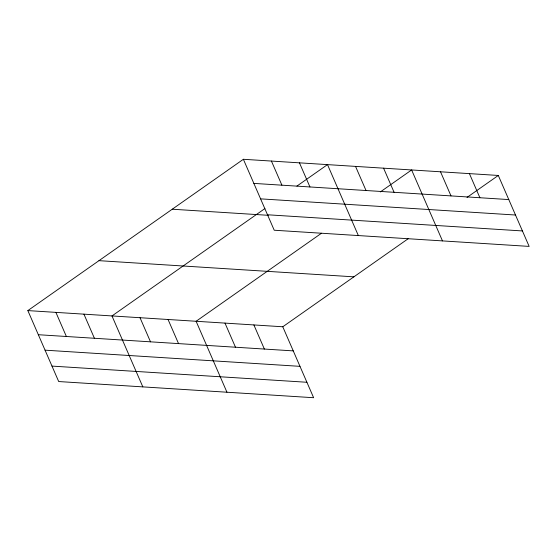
<?xml version="1.0" encoding="UTF-8"?>
<svg xmlns="http://www.w3.org/2000/svg" width="557" height="557" viewBox="0 0 557 557"><rect width="100%" height="100%" fill="white"/><g stroke="black" fill="none" stroke-linecap="round" stroke-linejoin="round"><path stroke-width="0.84" d="M27.85 310.597L282.775 326.771L313.626 397.719L58.701 381.545L27.85 310.597L243.374 159.281L498.299 175.455L529.15 246.403L274.225 230.229L243.374 159.281M264.909 208.562L111.978 315.937L142.829 386.885M296.916 186.087L327.502 164.614L358.346 235.569M321.48 233.244L196.106 321.271L226.95 392.219M380.334 191.928L411.623 169.955L442.474 240.903M282.775 326.771L408.156 238.744M467.01 197.422L498.299 175.455M253.86 183.399L508.785 199.573M260.579 198.856L515.51 215.023M267.499 214.772L522.431 230.946M172.252 209.216L268.272 215.308M98.972 260.662L353.897 276.836M38.336 334.715L293.267 350.889M45.054 350.172L299.986 366.346M51.982 366.095L306.907 382.269M469.412 173.617L479.897 197.735M440.517 171.786L451.003 195.904M383.585 168.172L394.071 192.29M355.54 166.397L366.026 190.515M299.457 162.839L309.943 186.957M271.412 161.057L281.905 185.175M253.888 324.94L264.373 349.058M224.993 323.102L235.479 347.227M168.061 319.495L178.546 343.613M140.016 317.713L150.508 341.831M83.933 314.155L94.418 338.273M55.895 312.38L66.38 336.498"/></g></svg>
